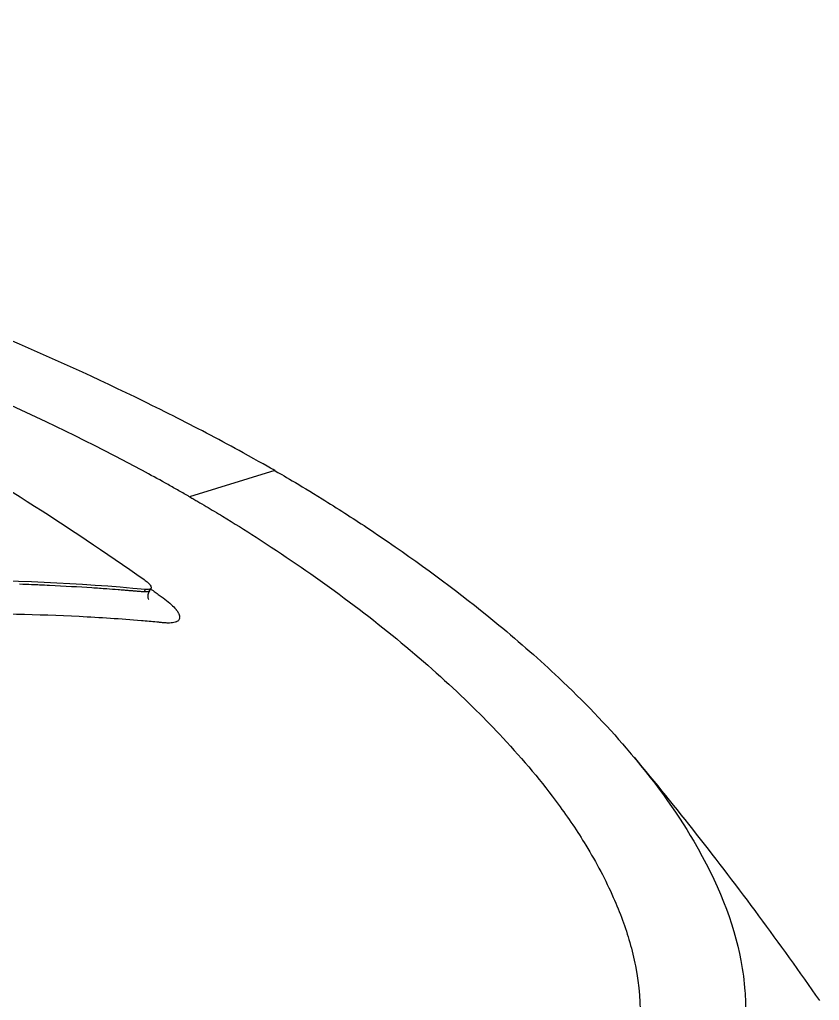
# Model space of a CAD drawing. Header units: millimetres. Extents: x 0 to 4378, y 0 to 2376.
# Drawn here: x 2740.43 to 2761.12, y 1266.41 to 1291.78 of the extents above; entities that cross this region are included whole.
import ezdxf

# ---------------------------------------------------------------- set-up
doc = ezdxf.new("R2010")
doc.units = ezdxf.units.MM
doc.header["$LTSCALE"] = 0.2
doc.layers.add('01_Object Line', color=4, linetype='Continuous')

# ---------------------------------------------------------------- blocks, each defined once
blk = doc.blocks.new('A$C6724399f_1')
for p, q in [((38.28, 246.091), (36.071, 245.415)), ((34.894, 242.953), (34.929, 243.014)), ((35.038, 242.981), (35.074, 243.045))]:
    blk.add_line(p, q)
for points, knots in [([(38.28, 246.091), (38.179, 246.149), (37.836, 246.344), (37.182, 246.703), (36.9, 246.855), (36.05, 247.303), (35.468, 247.598), (33.694, 248.466), (32.463, 249.026), (30.376, 249.918), (29.5, 250.279), (28.118, 250.822), (27.612, 251.016), (25.738, 251.715), (24.343, 252.201), (21.067, 253.264), (19.136, 253.834), (16.059, 254.646), (14.933, 254.924), (8.276, 256.454), (3.278, 257.152), (-3.162, 257.673), (-5.454, 257.76), (-10.833, 257.722), (-15.34, 257.477), (-21.548, 255.792), (-23.311, 255.066), (-26.13, 253.337), (-27.184, 252.334), (-27.839, 251.216)], [-11.591769, -11.591769, -11.591769, -11.591769, -11.369233, -11.369233, -11.2055, -11.2055, -10.879051, -10.879051, -10.229253, -10.229253, -9.808886, -9.808886, -9.569695, -9.569695, -8.931682, -8.931682, -8.097781, -8.097781, -7.622133, -7.622133, -5.29353, -5.29353, -3.945591, -3.945591, -1.974095, -1.974095, -0.987299, -0.987299, -0.000001, -0.000001, -0.000001, -0.000001]), ([(36.071, 245.415), (36.046, 245.429), (36.025, 245.441), (35.98, 245.467), (35.958, 245.48), (35.889, 245.519), (35.843, 245.545), (35.704, 245.624), (35.611, 245.676), (35.325, 245.836), (35.131, 245.942), (34.5, 246.283), (34.059, 246.513), (32.3, 247.402), (30.903, 248.049), (27.524, 249.498), (25.477, 250.289), (20.352, 252.073), (17.205, 253.009), (8.749, 255.103), (3.862, 255.889), (-5.811, 256.829), (-10.19, 256.745), (-16.784, 256.078), (-19.567, 255.462), (-24.096, 253.703), (-25.794, 252.572), (-26.866, 251.22)], [-6.407087, -6.407087, -6.407087, -6.407087, -6.401237, -6.401237, -6.39525, -6.39525, -6.383254, -6.383254, -6.359103, -6.359103, -6.309555, -6.309555, -6.200269, -6.200269, -5.881807, -5.881807, -5.449682, -5.449682, -4.832371, -4.832371, -3.815475, -3.815475, -2.514487, -2.514487, -1.264317, -1.264317, -0.000001, -0.000001, -0.000001, -0.000001]), ([(22.726, 250.304), (23.795, 249.809), (24.857, 249.288), (26.922, 248.215), (27.922, 247.667), (29.911, 246.517), (30.895, 245.919), (32.891, 244.646), (33.899, 243.97), (34.898, 243.27)], [-1.723661, -1.723661, -1.723661, -1.723661, -1.283811, -1.283811, -0.862142, -0.862142, -0.440299, -0.440299, -0.000001, -0.000001, -0.000001, -0.000001]), ([(38.28, 246.091), (38.449, 245.993), (38.901, 245.733), (39.894, 245.117), (40.28, 244.869), (40.905, 244.455), (41.15, 244.288), (42.35, 243.457), (43.247, 242.778), (44.62, 241.644), (45.138, 241.187), (46.266, 240.124), (46.85, 239.516), (48.067, 238.102), (48.65, 237.298), (49.735, 235.45), (50.146, 234.413), (50.387, 233.145), (50.421, 232.881), (50.45, 232.49), (50.455, 232.361), (50.458, 232.105), (50.456, 231.979), (50.447, 231.787), (50.442, 231.723), (50.427, 231.53), (50.413, 231.405), (50.377, 231.158), (50.355, 231.036), (50.317, 230.855), (50.303, 230.795), (50.273, 230.672), (50.257, 230.609), (50.222, 230.485), (50.203, 230.423), (50.145, 230.237), (50.101, 230.112), (50.011, 229.879), (49.964, 229.766), (49.863, 229.544), (49.809, 229.435), (49.635, 229.109), (49.504, 228.894), (49.206, 228.461), (49.036, 228.241), (48.69, 227.842), (48.518, 227.662), (48.274, 227.427), (48.222, 227.379), (47.956, 227.135), (47.73, 226.947), (47.368, 226.671), (47.244, 226.58), (46.99, 226.403), (46.86, 226.315), (46.593, 226.143), (46.458, 226.059), (46.247, 225.934), (46.175, 225.892), (46.033, 225.811), (45.964, 225.772), (45.817, 225.692), (45.743, 225.652), (45.53, 225.539), (45.382, 225.464), (44.082, 224.826), (42.757, 224.338), (41.138, 223.897), (40.999, 223.86), (40.719, 223.788), (40.581, 223.754), (40.306, 223.687), (40.17, 223.655), (39.898, 223.593), (39.763, 223.563), (39.495, 223.505), (39.36, 223.477), (38.972, 223.398), (38.709, 223.348), (37.941, 223.209), (37.418, 223.125), (36.682, 223.02), (36.451, 222.989), (36.108, 222.945), (35.999, 222.932), (35.673, 222.893), (35.457, 222.868), (35.034, 222.823), (34.83, 222.803), (34.234, 222.747), (33.841, 222.714), (32.744, 222.636), (32.031, 222.598), (30.759, 222.552), (30.207, 222.54), (28.806, 222.525), (27.949, 222.532), (26.643, 222.565), (26.205, 222.579), (25.541, 222.607), (25.319, 222.618), (24.985, 222.635), (24.874, 222.641), (24.706, 222.65), (24.651, 222.653), (24.567, 222.658), (24.539, 222.659), (24.483, 222.662), (24.455, 222.664), (24.427, 222.666)], [0.000492, 0.000492, 0.000492, 0.000492, 0.070477, 0.070477, 0.116784, 0.116784, 0.147598, 0.147598, 0.270163, 0.270163, 0.35129, 0.35129, 0.459378, 0.459378, 0.603543, 0.603543, 0.795477, 0.795477, 0.846759, 0.846759, 0.872247, 0.872247, 0.897546, 0.897546, 0.910816, 0.910816, 0.936058, 0.936058, 0.961053, 0.961053, 0.973407, 0.973407, 0.986612, 0.986612, 0.999925, 0.999925, 1.026343, 1.026343, 1.051465, 1.051465, 1.076258, 1.076258, 1.125243, 1.125243, 1.177878, 1.177878, 1.224985, 1.224985, 1.237745, 1.237745, 1.287061, 1.287061, 1.311764, 1.311764, 1.336615, 1.336615, 1.361333, 1.361333, 1.372959, 1.372959, 1.384222, 1.384222, 1.395507, 1.395507, 1.41867, 1.41867, 1.596072, 1.596072, 1.612752, 1.612752, 1.628768, 1.628768, 1.644172, 1.644172, 1.659003, 1.659003, 1.673475, 1.673475, 1.702106, 1.702106, 1.756638, 1.756638, 1.781274, 1.781274, 1.792708, 1.792708, 1.814679, 1.814679, 1.835454, 1.835454, 1.874477, 1.874477, 1.942807, 1.942807, 1.994085, 1.994085, 2.070998, 2.070998, 2.109452, 2.109452, 2.128666, 2.128666, 2.138273, 2.138273, 2.143077, 2.143077, 2.145479, 2.145479, 2.147874, 2.147874, 2.147874, 2.147874]), ([(36.071, 245.415), (36.112, 245.391), (36.144, 245.373), (36.214, 245.332), (36.25, 245.311), (36.356, 245.249), (36.427, 245.208), (36.641, 245.081), (36.782, 244.997), (37.218, 244.732), (37.51, 244.55), (38.5, 243.916), (39.177, 243.452), (41.208, 241.968), (42.443, 240.924), (43.729, 239.649), (43.959, 239.413), (44.713, 238.602), (45.191, 238.028), (45.871, 237.104), (46.108, 236.752), (46.6, 235.946), (46.838, 235.495), (47.209, 234.656), (47.351, 234.268), (47.519, 233.68), (47.568, 233.476), (47.807, 232.258), (47.77, 231.284), (47.356, 229.915), (47.16, 229.476), (46.653, 228.631), (46.34, 228.226), (45.605, 227.459), (45.186, 227.098), (44.236, 226.413), (43.706, 226.09), (40.776, 224.57), (37.626, 223.72), (32.919, 223.176), (32.003, 223.097), (29.637, 222.953), (28.151, 222.918), (25.842, 222.943), (25.058, 222.965), (23.467, 223.034), (22.659, 223.081), (21.842, 223.141)], [0.000001, 0.000001, 0.000001, 0.000001, 0.017289, 0.017289, 0.034993, 0.034993, 0.070506, 0.070506, 0.142461, 0.142461, 0.294734, 0.294734, 0.67969, 0.67969, 1.52071, 1.52071, 1.712137, 1.712137, 2.17847, 2.17847, 2.468632, 2.468632, 2.845677, 2.845677, 3.177241, 3.177241, 3.354712, 3.354712, 4.246918, 4.246918, 4.688059, 4.688059, 5.129475, 5.129475, 5.562211, 5.562211, 5.997516, 5.997516, 7.753462, 7.753462, 8.159608, 8.159608, 8.770872, 8.770872, 9.07783, 9.07783, 9.385555, 9.385555, 9.385555, 9.385555]), ([(34.929, 243.014), (33.2, 243.182), (31.438, 243.258), (27.803, 243.227), (25.931, 243.116), (24.029, 242.909)], [-1.719587, -1.719587, -1.719587, -1.719587, -0.870829, -0.870829, -0.000001, -0.000001, -0.000001, -0.000001]), ([(34.894, 242.953), (34.887, 242.954), (34.873, 242.955), (34.851, 242.957), (34.822, 242.959), (34.781, 242.963), (34.726, 242.967), (34.708, 242.969), (34.689, 242.97), (34.667, 242.972), (34.639, 242.974), (34.609, 242.977), (34.575, 242.98), (34.569, 242.98), (34.564, 242.98), (34.558, 242.981), (34.548, 242.982), (34.538, 242.982), (34.529, 242.983), (34.513, 242.984), (34.498, 242.986), (34.483, 242.987), (34.467, 242.988), (34.452, 242.989), (34.437, 242.991), (34.421, 242.992), (34.406, 242.993), (34.391, 242.994), (34.359, 242.997), (34.328, 242.999), (34.299, 243.001), (34.272, 243.003), (34.246, 243.005), (34.221, 243.007), (34.124, 243.015), (34.027, 243.022), (33.93, 243.029), (33.802, 243.038), (33.675, 243.047), (33.546, 243.055), (33.202, 243.078), (32.836, 243.099), (32.447, 243.118), (32.362, 243.122), (32.277, 243.126), (32.19, 243.13), (32.082, 243.135), (31.91, 243.143), (31.674, 243.15)], [0, 0, 0, 0, 0.0133397, 0.0133397, 0.0133397, 0.03125, 0.03125, 0.03125, 0.0436988, 0.0436988, 0.0436988, 0.0597938, 0.0597938, 0.0597938, 0.0625, 0.0625, 0.0625, 0.0673095, 0.0673095, 0.0673095, 0.0751746, 0.0751746, 0.0751746, 0.0832707, 0.0832707, 0.0832707, 0.0916192, 0.0916192, 0.0916192, 0.1091793, 0.1091793, 0.1091793, 0.125, 0.125, 0.125, 0.1792162, 0.1792162, 0.1792162, 0.25, 0.25, 0.25, 0.4553665, 0.4553665, 0.4553665, 0.5, 0.5, 0.5, 0.6281551, 0.6281551, 0.6281551, 0.6281551]), ([(34.898, 243.27), (34.936, 243.244), (34.968, 243.218), (35.02, 243.171), (35.04, 243.149), (35.07, 243.108), (35.078, 243.089), (35.081, 243.057), (35.076, 243.044), (35.053, 243.024), (35.035, 243.017), (34.989, 243.011), (34.962, 243.011), (34.929, 243.014)], [-0.09818224, -0.09818224, -0.09818224, -0.09818224, -0.08163434, -0.08163434, -0.06586622, -0.06586622, -0.04902056, -0.04902056, -0.0323577, -0.0323577, -0.01585951, -0.01585951, -0.00000099, -0.00000099, -0.00000099, -0.00000099]), ([(35.037, 242.982), (35.037, 242.981), (35.037, 242.981), (35.037, 242.981), (35.032, 242.973), (35.024, 242.966), (35.008, 242.96), (35.006, 242.959), (35.005, 242.959), (35.003, 242.958), (34.984, 242.953), (34.961, 242.951), (34.939, 242.951), (34.923, 242.951), (34.907, 242.952), (34.894, 242.953)], [0.6308489, 0.6308489, 0.6308489, 0.6308489, 0.6333546, 0.6333546, 0.6333546, 0.75, 0.75, 0.75, 0.7608461, 0.7608461, 0.7608461, 0.894498, 0.894498, 0.894498, 0.9998939, 0.9998939, 0.9998939, 0.9998939]), ([(35.035, 242.978), (35.024, 242.96), (35.015, 242.943), (35, 242.909), (34.995, 242.894), (34.987, 242.857), (34.986, 242.836), (34.991, 242.803), (34.996, 242.79), (35.006, 242.769), (35.012, 242.762), (35.017, 242.756), (35.018, 242.756), (35.018, 242.756)], [0.000311, 0.000311, 0.000311, 0.000311, 0.007183, 0.007183, 0.01325929, 0.01325929, 0.02256167, 0.02256167, 0.03116217, 0.03116217, 0.04207073, 0.04207073, 0.04742149, 0.04742149, 0.04742149, 0.04742149]), ([(35.064, 243.028), (35.105, 243), (35.145, 242.972), (35.185, 242.943), (35.219, 242.92), (35.253, 242.896), (35.287, 242.872), (35.304, 242.86), (35.322, 242.848), (35.338, 242.836), (35.355, 242.824), (35.371, 242.812), (35.387, 242.801), (35.451, 242.753), (35.509, 242.707), (35.56, 242.662), (35.611, 242.617), (35.655, 242.574), (35.691, 242.533), (35.7, 242.523), (35.708, 242.513), (35.716, 242.503), (35.72, 242.498), (35.724, 242.493), (35.728, 242.488), (35.73, 242.486), (35.732, 242.483), (35.734, 242.481), (35.735, 242.478), (35.737, 242.476), (35.739, 242.473), (35.746, 242.464), (35.753, 242.454), (35.759, 242.445), (35.762, 242.44), (35.765, 242.436), (35.768, 242.431), (35.77, 242.427), (35.773, 242.422), (35.776, 242.418), (35.778, 242.413), (35.781, 242.409), (35.783, 242.405), (35.791, 242.39), (35.797, 242.376), (35.802, 242.362), (35.808, 242.345), (35.812, 242.328), (35.814, 242.313), (35.814, 242.306), (35.815, 242.299), (35.815, 242.293)], [-0.17029811, -0.17029811, -0.17029811, -0.17029811, -0.16774075, -0.16774075, -0.16774075, -0.16558048, -0.16558048, -0.16558048, -0.16450034, -0.16450034, -0.16450034, -0.1634202, -0.1634202, -0.1634202, -0.15909966, -0.15909966, -0.15909966, -0.15477911, -0.15477911, -0.15477911, -0.15369897, -0.15369897, -0.15369897, -0.1531589, -0.1531589, -0.1531589, -0.15288887, -0.15288887, -0.15288887, -0.15261883, -0.15261883, -0.15261883, -0.1515387, -0.1515387, -0.1515387, -0.15099863, -0.15099863, -0.15099863, -0.15045856, -0.15045856, -0.15045856, -0.14991849, -0.14991849, -0.14991849, -0.14810764, -0.14810764, -0.14810764, -0.14575673, -0.14575673, -0.14575673, -0.14474859, -0.14474859, -0.14474859, -0.14474859]), ([(35.815, 242.293), (35.814, 242.285), (35.813, 242.276), (35.812, 242.269), (35.808, 242.255), (35.803, 242.243), (35.795, 242.231), (35.788, 242.22), (35.777, 242.21), (35.765, 242.2), (35.759, 242.196), (35.752, 242.192), (35.745, 242.188), (35.738, 242.184), (35.73, 242.18), (35.721, 242.176), (35.688, 242.163), (35.646, 242.154), (35.595, 242.15), (35.57, 242.148), (35.543, 242.147), (35.514, 242.148), (35.499, 242.148), (35.484, 242.148), (35.469, 242.149), (35.453, 242.15), (35.437, 242.151), (35.421, 242.153), (35.405, 242.154), (35.388, 242.156), (35.371, 242.157), (35.355, 242.159), (35.338, 242.16), (35.322, 242.162), (35.289, 242.165), (35.255, 242.168), (35.222, 242.171), (35.09, 242.183), (34.957, 242.195), (34.824, 242.206), (34.291, 242.251), (33.756, 242.286), (33.217, 242.314), (32.14, 242.368), (31.049, 242.388), (29.947, 242.374)], [-0.1447486, -0.1447486, -0.1447486, -0.1447486, -0.1434058, -0.1434058, -0.1434058, -0.1410549, -0.1410549, -0.1410549, -0.138704, -0.138704, -0.138704, -0.1375285, -0.1375285, -0.1375285, -0.1363531, -0.1363531, -0.1363531, -0.1316512, -0.1316512, -0.1316512, -0.1293003, -0.1293003, -0.1293003, -0.1281249, -0.1281249, -0.1281249, -0.1269494, -0.1269494, -0.1269494, -0.125774, -0.125774, -0.125774, -0.1245985, -0.1245985, -0.1245985, -0.1222476, -0.1222476, -0.1222476, -0.1128439, -0.1128439, -0.1128439, -0.0752293, -0.0752293, -0.0752293, 0, 0, 0, 0]), ([(47.571, 238.674), (48.124, 238.012), (48.65, 237.362), (50.269, 235.303), (51.335, 233.863), (52.367, 232.384)], [0, 0, 0, 0, 0.2726757, 0.2726757, 0.832405, 0.832405, 0.832405, 0.832405])]:
    blk.add_open_spline(points, degree=3, knots=knots)

msp = doc.modelspace()

# ---------------------------------------------------------------- block references
at = {"layer": '01_Object Line'}
msp.add_blockref('A$C6724399f_1', (2708.753, 1034.021), dxfattribs=at)

doc.saveas('drawing.dxf')
